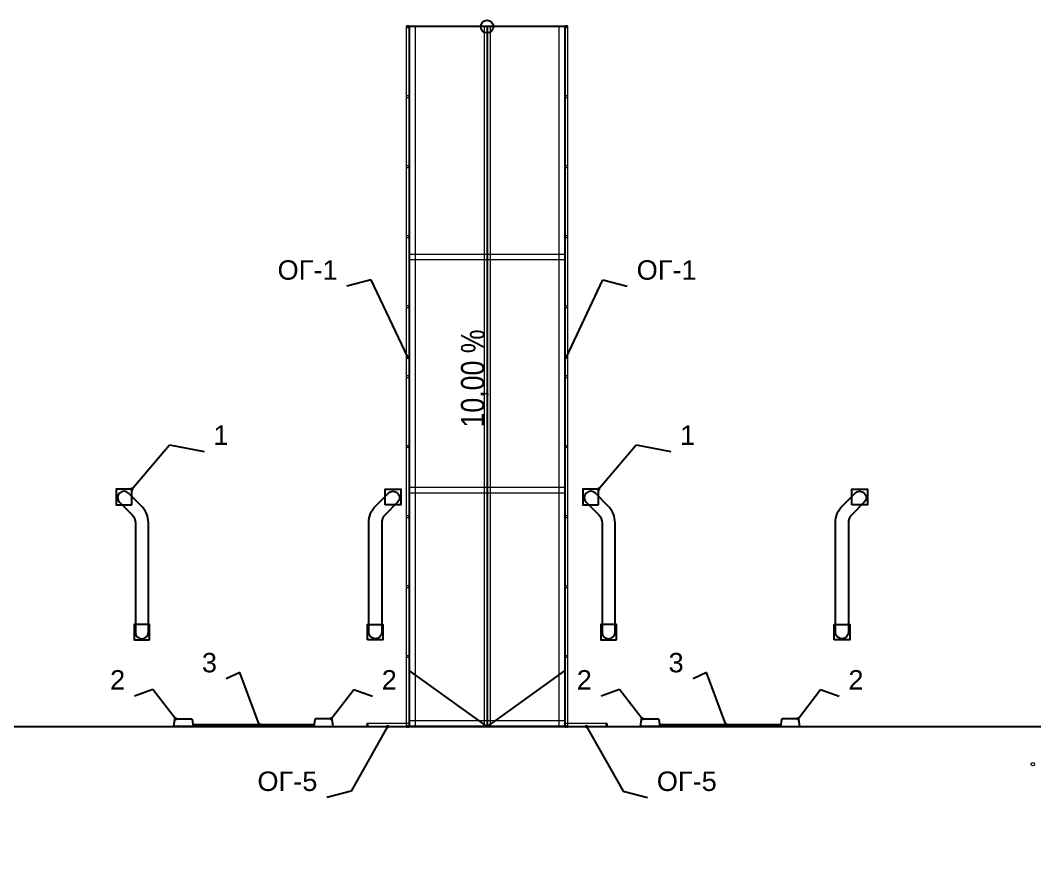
# Model space of a CAD drawing. Header units: millimetres. Extents: x -10605 to 104127, y -15987 to 52426.
# Drawn here: x 21999 to 35041, y 41614 to 52359 of the extents above; entities that cross this region are included whole.
import ezdxf
from ezdxf.enums import TextEntityAlignment as Align

# ---------------------------------------------------------------- set-up
doc = ezdxf.new("R2010")
doc.units = ezdxf.units.MM
doc.header["$MEASUREMENT"] = 0
for name, color, linetype, lineweight in [('0_Ном._пера__200', 7, 'Continuous', 0), ('Лестницы_Ном._пера__100', 7, 'Continuous', 9), ('Лестницы_Ном._пера__98', 7, 'Continuous', 25), ('Металлический каркас здания_Ном._пера__100', 7, 'Continuous', 9), ('Металлический каркас здания_Ном._пера__98', 7, 'Continuous', 25), ('Отделочный_маркеры отделки_Ном._пера__200', 7, 'Continuous', 0), ('Стены _Ном._пера__91', 255, 'Continuous', 0), ('Стены _Ном._пера__98', 7, 'Continuous', 25)]:
    doc.layers.add(name, color=color, linetype=linetype, lineweight=lineweight)
doc.layers.add('Лестницы', color=7, linetype='Continuous')
doc.layers.add('Стены', color=7, linetype='Continuous')
doc.layers.add('Стены _Ном._пера__2', color=7, linetype='Continuous', lineweight=0, true_color=0xc2747474)
doc.styles.add('РЎР“Р•РќР•Р\xa0РР\xa0_РЎРўРР›Р¬_1', font='arial.ttf')
doc.styles.add('РЎР“Р•РќР•Р\xa0РР\xa0_РЎРўРР›Р¬_2', font='ARIALN.TTF')
doc.dimstyles.new('СГЕНЕРИР_СТИЛЬ__1', dxfattribs={"dimtxt": 0.18, "dimasz": 91.2, "dimexe": 0.18, "dimexo": 0.0625, "dimgap": 0.09, "dimtad": 0, "dimtih": 1, "dimtoh": 1, "dimdec": 4, "dimzin": 0, "dimdsep": 46, "dimcen": 0.09, "dimadec": 0, "dimazin": 0, "dimtfac": 1, "dimtdec": 4, "dimtmove": 0, "dimatfit": 3, "dimldrblk": 'ARROWHEAD_11', "dimfxl": 1, "dimtolj": 1, "dimtzin": 0, "dimarcsym": 0})

# ---------------------------------------------------------------- blocks, each defined once
blk = doc.blocks.new('Перекрытие_36', base_point=(23971, 43276))
at = {"layer": 'Стены _Ном._пера__98', "color": 7, "linetype": 'Continuous', "lineweight": 25, "flags": 128}
blk.add_lwpolyline([(23971, 43276), (23985, 43367), (23995, 43376), (24198, 43376), (24208, 43367), (24221, 43276)], close=True, dxfattribs=at)
blk = doc.blocks.new('Перекрытие_37', base_point=(26021, 43276))
at = {"layer": 'Стены _Ном._пера__98', "color": 7, "linetype": 'Continuous', "lineweight": 25, "flags": 128}
blk.add_lwpolyline([(26021, 43276), (26008, 43367), (25998, 43376), (25795, 43376), (25785, 43367), (25771, 43276)], close=True, dxfattribs=at)
blk = doc.blocks.new('Перекрытие_38', base_point=(29971, 43276))
at = {"layer": 'Стены _Ном._пера__98', "color": 7, "linetype": 'Continuous', "lineweight": 25, "flags": 128}
blk.add_lwpolyline([(29971, 43276), (29985, 43367), (29995, 43376), (30198, 43376), (30208, 43367), (30221, 43276)], close=True, dxfattribs=at)
blk = doc.blocks.new('Перекрытие_39', base_point=(32021, 43276))
at = {"layer": 'Стены _Ном._пера__98', "color": 7, "linetype": 'Continuous', "lineweight": 25, "flags": 128}
blk.add_lwpolyline([(32021, 43276), (32008, 43367), (31998, 43376), (31795, 43376), (31785, 43367), (31771, 43276)], close=True, dxfattribs=at)
blk = doc.blocks.new('Перекрытие_58', base_point=(3875, 43275))
at = {"layer": 'Стены _Ном._пера__98', "color": 7, "linetype": 'Continuous', "lineweight": 25, "flags": 128}
blk.add_lwpolyline([(3875, 43275), (94125, 43275), (94125, 40301), (3875, 40301)], close=True, dxfattribs=at)
blk = doc.blocks.new('Морф_188')
at = {"layer": 'Стены _Ном._пера__91', "color": 255, "linetype": 'Continuous', "lineweight": 0, "flags": 128}
for points in [[(24221, 43301), (24221, 43300)], [(24421, 43301), (24221, 43301)], [(24421, 43301), (24421, 43300)], [(24421, 43300), (24221, 43300)]]:
    blk.add_lwpolyline(points, dxfattribs=at)
blk = doc.blocks.new('Морф_189')
at = {"layer": 'Стены _Ном._пера__91', "color": 255, "linetype": 'Continuous', "lineweight": 0, "flags": 128}
for points in [[(24221, 43301), (24221, 43300)], [(24421, 43301), (24221, 43301)], [(24421, 43300), (24421, 43301)], [(24421, 43301), (24621, 43301)], [(24621, 43301), (24621, 43300)], [(24221, 43300), (24421, 43300)], [(24621, 43300), (24421, 43300)]]:
    blk.add_lwpolyline(points, dxfattribs=at)
blk = doc.blocks.new('Морф_190')
at = {"layer": 'Стены _Ном._пера__91', "color": 255, "linetype": 'Continuous', "lineweight": 0, "flags": 128}
for points in [[(24621, 43301), (24321, 43301)], [(24321, 43301), (24321, 43300)], [(24621, 43300), (24621, 43301)], [(24621, 43301), (24821, 43301)], [(24821, 43301), (24821, 43300)], [(24321, 43300), (24621, 43300)], [(24821, 43300), (24621, 43300)]]:
    blk.add_lwpolyline(points, dxfattribs=at)
blk = doc.blocks.new('Морф_191')
at = {"layer": 'Стены _Ном._пера__91', "color": 255, "linetype": 'Continuous', "lineweight": 0, "flags": 128}
for points in [[(24621, 43301), (24321, 43301)], [(24321, 43301), (24321, 43300)], [(24621, 43300), (24621, 43301)], [(24621, 43301), (24821, 43301)], [(24821, 43301), (24821, 43300)], [(24321, 43300), (24621, 43300)], [(24821, 43300), (24621, 43300)]]:
    blk.add_lwpolyline(points, dxfattribs=at)
blk = doc.blocks.new('Морф_192')
at = {"layer": 'Стены _Ном._пера__91', "color": 255, "linetype": 'Continuous', "lineweight": 0, "flags": 128}
for points in [[(24821, 43301), (24521, 43301)], [(24521, 43301), (24521, 43300)], [(24821, 43300), (24821, 43301)], [(24821, 43301), (25021, 43301)], [(25021, 43301), (25021, 43300)], [(24521, 43300), (24821, 43300)], [(25021, 43300), (24821, 43300)]]:
    blk.add_lwpolyline(points, dxfattribs=at)
blk = doc.blocks.new('Морф_193')
at = {"layer": 'Стены _Ном._пера__91', "color": 255, "linetype": 'Continuous', "lineweight": 0, "flags": 128}
for points in [[(25021, 43301), (24721, 43301)], [(24721, 43301), (24721, 43300)], [(25021, 43300), (25021, 43301)], [(25021, 43301), (25221, 43301)], [(25221, 43301), (25221, 43300)], [(24721, 43300), (25021, 43300)], [(25221, 43300), (25021, 43300)]]:
    blk.add_lwpolyline(points, dxfattribs=at)
blk = doc.blocks.new('Морф_194')
at = {"layer": 'Стены _Ном._пера__91', "color": 255, "linetype": 'Continuous', "lineweight": 0, "flags": 128}
for points in [[(25221, 43301), (24921, 43301)], [(24921, 43301), (24921, 43300)], [(25221, 43300), (25221, 43301)], [(25221, 43301), (25421, 43301)], [(25421, 43301), (25421, 43300)], [(24921, 43300), (25221, 43300)], [(25421, 43300), (25221, 43300)]]:
    blk.add_lwpolyline(points, dxfattribs=at)
blk = doc.blocks.new('Морф_195')
at = {"layer": 'Стены _Ном._пера__91', "color": 255, "linetype": 'Continuous', "lineweight": 0, "flags": 128}
for points in [[(25421, 43301), (25121, 43301)], [(25121, 43301), (25121, 43300)], [(25421, 43300), (25421, 43301)], [(25421, 43301), (25621, 43301)], [(25621, 43301), (25621, 43300)], [(25121, 43300), (25421, 43300)], [(25621, 43300), (25421, 43300)]]:
    blk.add_lwpolyline(points, dxfattribs=at)
blk = doc.blocks.new('Морф_196')
at = {"layer": 'Стены _Ном._пера__91', "color": 255, "linetype": 'Continuous', "lineweight": 0, "flags": 128}
for points in [[(25621, 43301), (25321, 43301)], [(25321, 43301), (25321, 43300)], [(25621, 43300), (25621, 43301)], [(25621, 43301), (25771, 43301)], [(25771, 43300), (25771, 43301)], [(25321, 43300), (25621, 43300)], [(25771, 43300), (25621, 43300)]]:
    blk.add_lwpolyline(points, dxfattribs=at)
blk = doc.blocks.new('Морф_197')
at = {"layer": 'Стены _Ном._пера__91', "color": 255, "linetype": 'Continuous', "lineweight": 0, "flags": 128}
for points in [[(25771, 43301), (25521, 43301)], [(25521, 43301), (25521, 43300)], [(25771, 43300), (25771, 43301)], [(25521, 43300), (25771, 43300)]]:
    blk.add_lwpolyline(points, dxfattribs=at)
blk = doc.blocks.new('Морф_198')
at = {"layer": 'Стены _Ном._пера__91', "color": 255, "linetype": 'Continuous', "lineweight": 0, "flags": 128}
for points in [[(25771, 43301), (25721, 43301)], [(25721, 43301), (25721, 43300)], [(25771, 43300), (25771, 43301)], [(25721, 43300), (25771, 43300)]]:
    blk.add_lwpolyline(points, dxfattribs=at)
blk = doc.blocks.new('Морф_199')
at = {"layer": 'Стены _Ном._пера__91', "color": 255, "linetype": 'Continuous', "lineweight": 0, "flags": 128}
for points in [[(30221, 43301), (30221, 43300)], [(30421, 43301), (30221, 43301)], [(30421, 43301), (30421, 43300)], [(30421, 43300), (30221, 43300)]]:
    blk.add_lwpolyline(points, dxfattribs=at)
blk = doc.blocks.new('Морф_200')
at = {"layer": 'Стены _Ном._пера__91', "color": 255, "linetype": 'Continuous', "lineweight": 0, "flags": 128}
for points in [[(30221, 43301), (30221, 43300)], [(30421, 43301), (30221, 43301)], [(30421, 43300), (30421, 43301)], [(30421, 43301), (30621, 43301)], [(30621, 43301), (30621, 43300)], [(30221, 43300), (30421, 43300)], [(30621, 43300), (30421, 43300)]]:
    blk.add_lwpolyline(points, dxfattribs=at)
blk = doc.blocks.new('Морф_201')
at = {"layer": 'Стены _Ном._пера__91', "color": 255, "linetype": 'Continuous', "lineweight": 0, "flags": 128}
for points in [[(30621, 43301), (30321, 43301)], [(30321, 43301), (30321, 43300)], [(30621, 43300), (30621, 43301)], [(30621, 43301), (30821, 43301)], [(30821, 43301), (30821, 43300)], [(30321, 43300), (30621, 43300)], [(30821, 43300), (30621, 43300)]]:
    blk.add_lwpolyline(points, dxfattribs=at)
blk = doc.blocks.new('Морф_202')
at = {"layer": 'Стены _Ном._пера__91', "color": 255, "linetype": 'Continuous', "lineweight": 0, "flags": 128}
for points in [[(30621, 43301), (30321, 43301)], [(30321, 43301), (30321, 43300)], [(30621, 43300), (30621, 43301)], [(30621, 43301), (30821, 43301)], [(30821, 43301), (30821, 43300)], [(30321, 43300), (30621, 43300)], [(30821, 43300), (30621, 43300)]]:
    blk.add_lwpolyline(points, dxfattribs=at)
blk = doc.blocks.new('Морф_203')
at = {"layer": 'Стены _Ном._пера__91', "color": 255, "linetype": 'Continuous', "lineweight": 0, "flags": 128}
for points in [[(30821, 43301), (30521, 43301)], [(30521, 43301), (30521, 43300)], [(30821, 43300), (30821, 43301)], [(30821, 43301), (31021, 43301)], [(31021, 43301), (31021, 43300)], [(30521, 43300), (30821, 43300)], [(31021, 43300), (30821, 43300)]]:
    blk.add_lwpolyline(points, dxfattribs=at)
blk = doc.blocks.new('Морф_204')
at = {"layer": 'Стены _Ном._пера__91', "color": 255, "linetype": 'Continuous', "lineweight": 0, "flags": 128}
for points in [[(31021, 43301), (30721, 43301)], [(30721, 43301), (30721, 43300)], [(31021, 43300), (31021, 43301)], [(31021, 43301), (31221, 43301)], [(31221, 43301), (31221, 43300)], [(30721, 43300), (31021, 43300)], [(31221, 43300), (31021, 43300)]]:
    blk.add_lwpolyline(points, dxfattribs=at)
blk = doc.blocks.new('Морф_205')
at = {"layer": 'Стены _Ном._пера__91', "color": 255, "linetype": 'Continuous', "lineweight": 0, "flags": 128}
for points in [[(31221, 43301), (30921, 43301)], [(30921, 43301), (30921, 43300)], [(31221, 43300), (31221, 43301)], [(31221, 43301), (31421, 43301)], [(31421, 43301), (31421, 43300)], [(30921, 43300), (31221, 43300)], [(31421, 43300), (31221, 43300)]]:
    blk.add_lwpolyline(points, dxfattribs=at)
blk = doc.blocks.new('Морф_206')
at = {"layer": 'Стены _Ном._пера__91', "color": 255, "linetype": 'Continuous', "lineweight": 0, "flags": 128}
for points in [[(31421, 43301), (31121, 43301)], [(31121, 43301), (31121, 43300)], [(31421, 43300), (31421, 43301)], [(31421, 43301), (31621, 43301)], [(31621, 43301), (31621, 43300)], [(31121, 43300), (31421, 43300)], [(31621, 43300), (31421, 43300)]]:
    blk.add_lwpolyline(points, dxfattribs=at)
blk = doc.blocks.new('Морф_207')
at = {"layer": 'Стены _Ном._пера__91', "color": 255, "linetype": 'Continuous', "lineweight": 0, "flags": 128}
for points in [[(31621, 43301), (31321, 43301)], [(31321, 43301), (31321, 43300)], [(31621, 43300), (31621, 43301)], [(31621, 43301), (31771, 43301)], [(31771, 43300), (31771, 43301)], [(31321, 43300), (31621, 43300)], [(31771, 43300), (31621, 43300)]]:
    blk.add_lwpolyline(points, dxfattribs=at)
blk = doc.blocks.new('Морф_208')
at = {"layer": 'Стены _Ном._пера__91', "color": 255, "linetype": 'Continuous', "lineweight": 0, "flags": 128}
for points in [[(31771, 43301), (31521, 43301)], [(31521, 43301), (31521, 43300)], [(31771, 43300), (31771, 43301)], [(31521, 43300), (31771, 43300)]]:
    blk.add_lwpolyline(points, dxfattribs=at)
blk = doc.blocks.new('Морф_209')
at = {"layer": 'Стены _Ном._пера__91', "color": 255, "linetype": 'Continuous', "lineweight": 0, "flags": 128}
for points in [[(31771, 43301), (31721, 43301)], [(31721, 43301), (31721, 43300)], [(31771, 43300), (31771, 43301)], [(31721, 43300), (31771, 43300)]]:
    blk.add_lwpolyline(points, dxfattribs=at)
blk = doc.blocks.new('Ограждение_3')
at = {"layer": 'Лестницы_Ном._пера__100', "color": 7, "linetype": 'Continuous', "lineweight": 9, "flags": 128}
for points in [[(26462, 43276), (26464, 43276), (26465, 43277), (26467, 43278), (26468, 43280), (26470, 43283), (26471, 43286), (26471, 43289), (26472, 43292), (26472, 43296), (26472, 43299), (26471, 43303), (26471, 43306), (26470, 43309), (26468, 43311), (26467, 43313), (26465, 43315), (26464, 43315), (26462, 43316), (26460, 43315), (26459, 43315), (26457, 43313), (26456, 43311), (26454, 43309), (26453, 43306), (26453, 43303), (26452, 43299), (26452, 43296), (26452, 43292), (26453, 43289), (26453, 43286), (26454, 43283), (26455, 43280), (26457, 43278), (26458, 43277), (26460, 43276)], [(26462, 43316), (26462, 43276), (27000, 43275), (27000, 43315)], [(26462, 43316), (26462, 43276), (27000, 43275), (27000, 43315)], [(26462, 43316), (26462, 43276), (27000, 43275), (27000, 43315)], [(26462, 43316), (26462, 43276), (27000, 43275), (27000, 43315)], [(26462, 43316), (26462, 43276), (27000, 43275), (27000, 43315)]]:
    blk.add_lwpolyline(points, close=True, dxfattribs=at)
blk = doc.blocks.new('Ограждение_4')
at = {"layer": 'Лестницы_Ном._пера__100', "color": 7, "linetype": 'Continuous', "lineweight": 9, "flags": 128}
for points in [[(29539, 43276), (29539, 43316), (29000, 43315), (29000, 43275)], [(29539, 43276), (29539, 43316), (29000, 43315), (29000, 43275)], [(29539, 43276), (29539, 43316), (29000, 43315), (29000, 43275)], [(29539, 43276), (29539, 43316), (29000, 43315), (29000, 43275)], [(29539, 43276), (29539, 43316), (29000, 43315), (29000, 43275)], [(29539, 43316), (29537, 43315), (29535, 43315), (29534, 43313), (29532, 43311), (29531, 43309), (29530, 43306), (29529, 43303), (29529, 43299), (29529, 43296), (29529, 43292), (29529, 43289), (29530, 43286), (29531, 43283), (29532, 43280), (29534, 43278), (29535, 43277), (29537, 43276), (29539, 43276), (29540, 43276), (29542, 43277), (29544, 43278), (29545, 43280), (29546, 43283), (29547, 43286), (29548, 43289), (29548, 43292), (29549, 43296), (29548, 43299), (29548, 43303), (29547, 43306), (29546, 43309), (29545, 43311), (29544, 43313), (29542, 43315), (29540, 43315)]]:
    blk.add_lwpolyline(points, close=True, dxfattribs=at)
blk = doc.blocks.new('Wheel_Guide_WBM')
at = {"layer": 'Металлический каркас здания_Ном._пера__98', "color": 7, "linetype": 'Continuous', "lineweight": 25, "flags": 128}
for points in [[(-100, 100), (-100, -100), (100, -100), (100, 100)], [(129, -1638), (129, -1838), (329, -1838), (329, -1638)]]:
    blk.add_lwpolyline(points, close=True, dxfattribs=at)
blk.add_lwpolyline([(-84, 0), (-84, -1405, 0.198912), (8, -1626), (170, -1788, 1), (288, -1670), (126, -1508, -0.198912), (84, -1405), (84, 0, 1)], format="xyb", close=True, dxfattribs=at)
blk = doc.blocks.new('Балка - Швеллер ПП 27_4')
at = {"layer": 'Металлический каркас здания_Ном._пера__100', "color": 7, "linetype": 'Continuous', "lineweight": 9}
for p, q in [((0, 37.5), (0, -37.5)), ((1000, 37.5), (0, 37.5)), ((2000, 37.5), (1000, 37.5)), ((2000, 0), (2000, 37.5)), ((2000, -37.5), (2000, 0)), ((0, -37.5), (1000, -37.5)), ((1000, -37.5), (2000, -37.5))]:
    blk.add_line(p, q, dxfattribs=at)
blk = doc.blocks.new('Балка - Швеллер ПП 27')
at = {"layer": 'Металлический каркас здания_Ном._пера__100', "color": 7, "linetype": 'Continuous', "lineweight": 9}
for p, q in [((-18, 37), (8991, 37)), ((-18, 37), (-18, -38)), ((8991, 0), (8991, 37)), ((8991, -38), (8991, 0)), ((-18, -38), (8991, -38))]:
    blk.add_line(p, q, dxfattribs=at)
blk = doc.blocks.new('ARROWHEAD_11')
at = {"color": 0, "linetype": 'Continuous', "lineweight": 0}
blk.add_line((0, 0), (-1, 0), dxfattribs=at)
at = {"color": 0, "linetype": 'Continuous', "lineweight": 0, "const_width": 0.25, "flags": 128}
blk.add_lwpolyline([(-0.125, 0, 1), (0.125, 0, 1)], format="xyb", close=True, dxfattribs=at)
blk = doc.blocks.new('Перекрытие_93', base_point=(24221, 43300))
at = {"layer": 'Стены _Ном._пера__2', "linetype": 'Continuous', "lineweight": 0, "true_color": 0x979797}
blk.add_hatch(color=252, dxfattribs=at).paths.add_polyline_path([(24221, 43300), (24221, 43276), (25771, 43276), (25771, 43300)])
at = {"layer": 'Стены _Ном._пера__98', "color": 7, "linetype": 'Continuous', "lineweight": 25, "flags": 128}
blk.add_lwpolyline([(24221, 43300), (25771, 43300), (25771, 43276), (24221, 43276)], close=True, dxfattribs=at)
blk = doc.blocks.new('Перекрытие_94', base_point=(30221, 43300))
at = {"layer": 'Стены _Ном._пера__2', "linetype": 'Continuous', "lineweight": 0, "true_color": 0x979797}
blk.add_hatch(color=252, dxfattribs=at).paths.add_polyline_path([(30221, 43300), (30221, 43276), (31771, 43276), (31771, 43300)])
at = {"layer": 'Стены _Ном._пера__98', "color": 7, "linetype": 'Continuous', "lineweight": 25, "flags": 128}
blk.add_lwpolyline([(30221, 43300), (31771, 43300), (31771, 43276), (30221, 43276)], close=True, dxfattribs=at)
blk = doc.blocks.new('Ограждение_24')
at = {"layer": 'Лестницы_Ном._пера__100', "color": 7, "linetype": 'Continuous', "lineweight": 9, "flags": 128}
for points in [[(27000, 52278), (27000, 52280), (26999, 52282), (26998, 52283), (26996, 52285), (26993, 52286), (26990, 52287), (26987, 52288), (26984, 52288), (26980, 52288), (26977, 52288), (26973, 52288), (26970, 52287), (26967, 52286), (26965, 52285), (26963, 52283), (26961, 52282), (26961, 52280), (26960, 52278), (26961, 52277), (26961, 52275), (26963, 52273), (26965, 52272), (26967, 52271), (26970, 52270), (26973, 52269), (26977, 52268), (26980, 52268), (26984, 52268), (26987, 52269), (26990, 52270), (26993, 52271), (26996, 52272), (26998, 52273), (26999, 52275), (27000, 52277)], [(26960, 43275), (27000, 43275), (27000, 52278), (26960, 52278)], [(26960, 43275), (27000, 43275), (27000, 52278), (26960, 52278)], [(26960, 43275), (27000, 43275), (27000, 52278), (26960, 52278)], [(26960, 43275), (27000, 43275), (27000, 52278), (26960, 52278)], [(26960, 43275), (27000, 43275), (27000, 52278), (26960, 52278)], [(26960, 51368), (27000, 51368), (27000, 51388), (26960, 51388)], [(26960, 50468), (27000, 50468), (27000, 50488), (26960, 50488)], [(26960, 49567), (27000, 49567), (27000, 49587), (26960, 49587)], [(26960, 48667), (27000, 48667), (27000, 48687), (26960, 48687)], [(26960, 47767), (27000, 47767), (27000, 47787), (26960, 47787)], [(26960, 46867), (27000, 46867), (27000, 46887), (26960, 46887)], [(26960, 45966), (27000, 45966), (27000, 45986), (26960, 45986)], [(26960, 45066), (27000, 45066), (27000, 45086), (26960, 45086)], [(26960, 44166), (27000, 44166), (27000, 44186), (26960, 44186)], [(27000, 43275), (27000, 43277), (26999, 43279), (26998, 43280), (26996, 43282), (26993, 43283), (26990, 43284), (26987, 43285), (26984, 43285), (26980, 43285), (26977, 43285), (26973, 43285), (26970, 43284), (26967, 43283), (26965, 43282), (26963, 43280), (26961, 43279), (26961, 43277), (26960, 43275), (26961, 43274), (26961, 43272), (26963, 43270), (26965, 43269), (26967, 43268), (26970, 43267), (26973, 43266), (26977, 43266), (26980, 43265), (26984, 43266), (26987, 43266), (26990, 43267), (26993, 43268), (26996, 43269), (26998, 43270), (26999, 43272), (27000, 43274)]]:
    blk.add_lwpolyline(points, close=True, dxfattribs=at)
blk = doc.blocks.new('Ограждение_25')
at = {"layer": 'Лестницы_Ном._пера__100', "color": 7, "linetype": 'Continuous', "lineweight": 9, "flags": 128}
for points in [[(29040, 52278), (29040, 52280), (29039, 52282), (29038, 52283), (29036, 52285), (29033, 52286), (29030, 52287), (29027, 52288), (29024, 52288), (29020, 52288), (29017, 52288), (29013, 52288), (29010, 52287), (29007, 52286), (29005, 52285), (29003, 52283), (29001, 52282), (29001, 52280), (29000, 52278), (29001, 52277), (29001, 52275), (29003, 52273), (29005, 52272), (29007, 52271), (29010, 52270), (29013, 52269), (29017, 52268), (29020, 52268), (29024, 52268), (29027, 52269), (29030, 52270), (29033, 52271), (29036, 52272), (29038, 52273), (29039, 52275), (29040, 52277)], [(29000, 43275), (29040, 43275), (29040, 52278), (29000, 52278)], [(29000, 43275), (29040, 43275), (29040, 52278), (29000, 52278)], [(29000, 43275), (29040, 43275), (29040, 52278), (29000, 52278)], [(29000, 43275), (29040, 43275), (29040, 52278), (29000, 52278)], [(29000, 43275), (29040, 43275), (29040, 52278), (29000, 52278)], [(29000, 51368), (29040, 51368), (29040, 51388), (29000, 51388)], [(29000, 50468), (29040, 50468), (29040, 50488), (29000, 50488)], [(29000, 49567), (29040, 49567), (29040, 49587), (29000, 49587)], [(29000, 48667), (29040, 48667), (29040, 48687), (29000, 48687)], [(29000, 47767), (29040, 47767), (29040, 47787), (29000, 47787)], [(29000, 46867), (29040, 46867), (29040, 46887), (29000, 46887)], [(29000, 45966), (29040, 45966), (29040, 45986), (29000, 45986)], [(29000, 45066), (29040, 45066), (29040, 45086), (29000, 45086)], [(29000, 44166), (29040, 44166), (29040, 44186), (29000, 44186)], [(29040, 43275), (29040, 43277), (29039, 43279), (29038, 43280), (29036, 43282), (29033, 43283), (29030, 43284), (29027, 43285), (29024, 43285), (29020, 43285), (29017, 43285), (29013, 43285), (29010, 43284), (29007, 43283), (29005, 43282), (29003, 43280), (29001, 43279), (29001, 43277), (29000, 43275), (29001, 43274), (29001, 43272), (29003, 43270), (29005, 43269), (29007, 43268), (29010, 43267), (29013, 43266), (29017, 43266), (29020, 43265), (29024, 43266), (29027, 43266), (29030, 43267), (29033, 43268), (29036, 43269), (29038, 43270), (29039, 43272), (29040, 43274)]]:
    blk.add_lwpolyline(points, close=True, dxfattribs=at)
blk = doc.blocks.new('Пандус Прямой 27_2')
at = {"layer": 'Лестницы_Ном._пера__98', "color": 7, "linetype": 'Continuous', "lineweight": 25}
for p, q in [((0, -1000), (0, 1000)), ((0, 1000), (9000, 1000)), ((9000, 0), (8282, 1000)), ((9000, -1000), (9000, 1000)), ((0, 0), (9000, 0)), ((8282, -1000), (9000, 0)), ((0, -1000), (9000, -1000))]:
    blk.add_line(p, q, dxfattribs=at)
at = {"layer": 'Лестницы_Ном._пера__98', "color": 7, "linetype": 'Continuous', "lineweight": 25, "flags": 128}
blk.add_lwpolyline([(81, 0, 1), (-81, 0, 1)], format="xyb", close=True, dxfattribs=at)
at = {"layer": 'Лестницы_Ном._пера__98', "color": 7, "linetype": 'Continuous', "lineweight": 25, "style": 'РЎР“Р•РќР•Р\xa0РР\xa0_РЎРўРР›Р¬_2'}
blk.add_attdef('ac_bottomlevel', text='', height=300, dxfattribs=at).set_placement((4500, 159), align=Align.MIDDLE_CENTER)

msp = doc.modelspace()

# ---------------------------------------------------------------- linework, layer by layer
at = {"layer": '0_Ном._пера__200', "color": 7, "linetype": 'Continuous', "lineweight": 0}
msp.add_circle((35016.21062, 42790.87688), 22.45248, dxfattribs=at)

# ---------------------------------------------------------------- block references
at = {"layer": 'Лестницы', "color": 7, "linetype": 'Continuous', "lineweight": 50}
for name in ['Ограждение_24', 'Ограждение_25', 'Ограждение_3', 'Ограждение_4']:
    msp.add_blockref(name, (0, 0), dxfattribs=at)
at = {"layer": 'Лестницы_Ном._пера__98', "color": 7, "linetype": 'Continuous', "lineweight": 25}
ref = msp.add_blockref('Пандус Прямой 27_2', (28000.24442, 52278.32596), dxfattribs=dict(at, xscale=-1, zscale=1000, rotation=90))
ref.add_attrib('ac_bottomlevel', '10,00 %', dxfattribs={"color": 7, "linetype": 'Continuous', "lineweight": 25, "height": 300, "rotation": 90, "style": 'РЎР“Р•РќР•Р\xa0РР\xa0_РЎРўРР›Р¬_2'}).set_placement((27814.9503, 47752.51044), align=Align.MIDDLE_CENTER)
at = {"layer": 'Металлический каркас здания_Ном._пера__100', "color": 7, "linetype": 'Continuous', "lineweight": 9, "zscale": 1000, "rotation": 270}
msp.add_blockref('Балка - Швеллер ПП 27', (27040.24442, 52266.98675), dxfattribs=at)
at = {"layer": 'Металлический каркас здания_Ном._пера__100', "color": 7, "linetype": 'Continuous', "lineweight": 9, "xscale": -1, "zscale": 1000, "rotation": 90}
for p in [(28000.24442, 52266.98675), (28960.24442, 52266.98675)]:
    msp.add_blockref('Балка - Швеллер ПП 27', p, dxfattribs=at)
at = {"layer": 'Металлический каркас здания_Ном._пера__100', "color": 7, "linetype": 'Continuous', "lineweight": 9, "xscale": -1, "zscale": 1000}
for p in [(29000.24442, 49315.00005), (29000.24442, 46315.00005), (29000.24442, 43315.00005)]:
    msp.add_blockref('Балка - Швеллер ПП 27_4', p, dxfattribs=at)
at = {"layer": 'Металлический каркас здания_Ном._пера__98', "color": 7, "linetype": 'Continuous', "lineweight": 25, "zscale": 1000, "rotation": 180}
for p in [(23561.91639, 44489.9309), (29561.91639, 44489.9309)]:
    msp.add_blockref('Wheel_Guide_WBM', p, dxfattribs=at)
at = {"layer": 'Металлический каркас здания_Ном._пера__98', "color": 7, "linetype": 'Continuous', "lineweight": 25, "xscale": -1, "zscale": 1000, "rotation": 180}
for p in [(26561.91639, 44489.9309), (32561.91639, 44489.9309)]:
    msp.add_blockref('Wheel_Guide_WBM', p, dxfattribs=at)
at = {"layer": 'Стены', "color": 7, "linetype": 'Continuous', "lineweight": 25}
for name, p in [('Перекрытие_36', (23971.2155, 43275.52823)), ('Перекрытие_37', (26021.27341, 43275.52823)), ('Перекрытие_38', (29971.2155, 43275.52823)), ('Перекрытие_39', (32021.27341, 43275.52823)), ('Перекрытие_58', (3875, 43275.00012)), ('Перекрытие_93', (24221.17383, 43299.60171)), ('Перекрытие_94', (30221.17383, 43299.60171))]:
    msp.add_blockref(name, p, dxfattribs=at)
at = {"layer": 'Стены', "linetype": 'Continuous', "lineweight": 0}
for name in ['Морф_188', 'Морф_189', 'Морф_190', 'Морф_191', 'Морф_192', 'Морф_193', 'Морф_194', 'Морф_195', 'Морф_196', 'Морф_197', 'Морф_198', 'Морф_199', 'Морф_200', 'Морф_201', 'Морф_202', 'Морф_203', 'Морф_204', 'Морф_205', 'Морф_206', 'Морф_207', 'Морф_208', 'Морф_209']:
    msp.add_blockref(name, (0, 0), dxfattribs=at)

# ---------------------------------------------------------------- texts
at = {"layer": 'Отделочный_маркеры отделки_Ном._пера__200', "color": 7, "linetype": 'Continuous', "lineweight": 0, "char_height": 250, "style": 'РЎР“Р•РќР•Р\xa0РР\xa0_РЎРўРР›Р¬_1'}
for s, insert, attachment_point in [('\\A1;{\\pqr;\\fArial|b0|i0|c204|p0;\\W1.000000;ОГ-\\fArial|b0|i0|c204|p0;\\W1.000000;1}', (26077.56435, 49019.44628), 9), ('\\A1;{\\pql;\\fArial|b0|i0|c204|p0;\\W1.000000;ОГ-\\fArial|b0|i0|c204|p0;\\W1.000000;1}', (29922.92448, 49019.44628), 7), ('\\A1;{\\pql;\\fArial|b0|i0|c204|p0;\\W1.000000;1}', (24481.10439, 46898.57246), 7), ('\\A1;{\\pql;\\fArial|b0|i0|c204|p0;\\W1.000000;1}', (30481.10439, 46898.57246), 7), ('\\A1;{\\pqr;\\fArial|b0|i0|c204|p0;\\W1.000000;3}', (24527.6545, 43969.23612), 9), ('\\A1;{\\pqr;\\fArial|b0|i0|c204|p0;\\W1.000000;3}', (30527.6545, 43969.23612), 9), ('\\A1;{\\pqr;\\fArial|b0|i0|c204|p0;\\W1.000000;2}', (23346.95486, 43751.6461), 9), ('\\A1;{\\pql;\\fArial|b0|i0|c204|p0;\\W1.000000;2}', (26645.53405, 43751.6461), 7), ('\\A1;{\\pqr;\\fArial|b0|i0|c204|p0;\\W1.000000;2}', (29346.95486, 43751.6461), 9), ('\\A1;{\\pql;\\fArial|b0|i0|c204|p0;\\W1.000000;2}', (32645.53405, 43751.6461), 7), ('\\A1;{\\pqr;\\fArial|b0|i0|c204|p0;\\W1.000000;ОГ-\\fArial|b0|i0|c204|p0;\\W1.000000;5}', (25818.40034, 42443.74787), 9), ('\\A1;{\\pql;\\fArial|b0|i0|c204|p0;\\W1.000000;ОГ-\\fArial|b0|i0|c204|p0;\\W1.000000;5}', (30182.0885, 42443.74787), 7)]:
    msp.add_mtext(s, dxfattribs=dict(at, insert=insert, attachment_point=attachment_point))

# ---------------------------------------------------------------- leaders
at = {"layer": 'Отделочный_маркеры отделки_Ном._пера__200', "color": 7, "linetype": 'Continuous', "lineweight": 0, "annotation_type": 0, "has_hookline": 1}
for points, hookline_direction, text_width in [([(26980.24442, 48024.54189), (26510.16332, 49019.44628), (26197.56435, 48937.91568)], 1, 690), ([(29020.24442, 48024.54189), (29490.32551, 49019.44628), (29802.92448, 48937.91568)], 1, 690), ([(23432.91639, 46328.00345), (23917.77046, 46898.57246), (24361.10439, 46812.85751)], 1, 92), ([(29432.91639, 46328.00345), (29917.77046, 46898.57246), (30361.10439, 46812.85751)], 1, 92), ([(25071.17383, 43301.09438), (24822.32918, 43969.23612), (24647.6545, 43887.87396)], 1, 163.5), ([(31071.17383, 43301.09438), (30822.32918, 43969.23612), (30647.6545, 43887.87396)], 1, 163.5), ([(23994.84512, 43375.51044), (23704.4247, 43751.6461), (23466.95486, 43665.93087)], 1, 165.25), ([(25997.64378, 43375.51044), (26288.06421, 43751.6461), (26525.53405, 43665.93087)], 0, 165.25), ([(29994.84512, 43375.51044), (29704.4247, 43751.6461), (29466.95486, 43665.93087)], 1, 165.25), ([(31997.64378, 43375.51044), (32288.06421, 43751.6461), (32525.53405, 43665.93087)], 0, 165.25), ([(26721.08041, 43275.5922), (26250.99931, 42443.74787), (25938.40034, 42362.21841)], 1, 740), ([(29279.40843, 43275.5922), (29749.48952, 42443.74787), (30062.0885, 42362.21841)], 1, 740)]:
    msp.add_leader(points, dimstyle='СГЕНЕРИР_СТИЛЬ__1', dxfattribs=dict(at, hookline_direction=hookline_direction, text_width=text_width))

doc.saveas('drawing.dxf')
